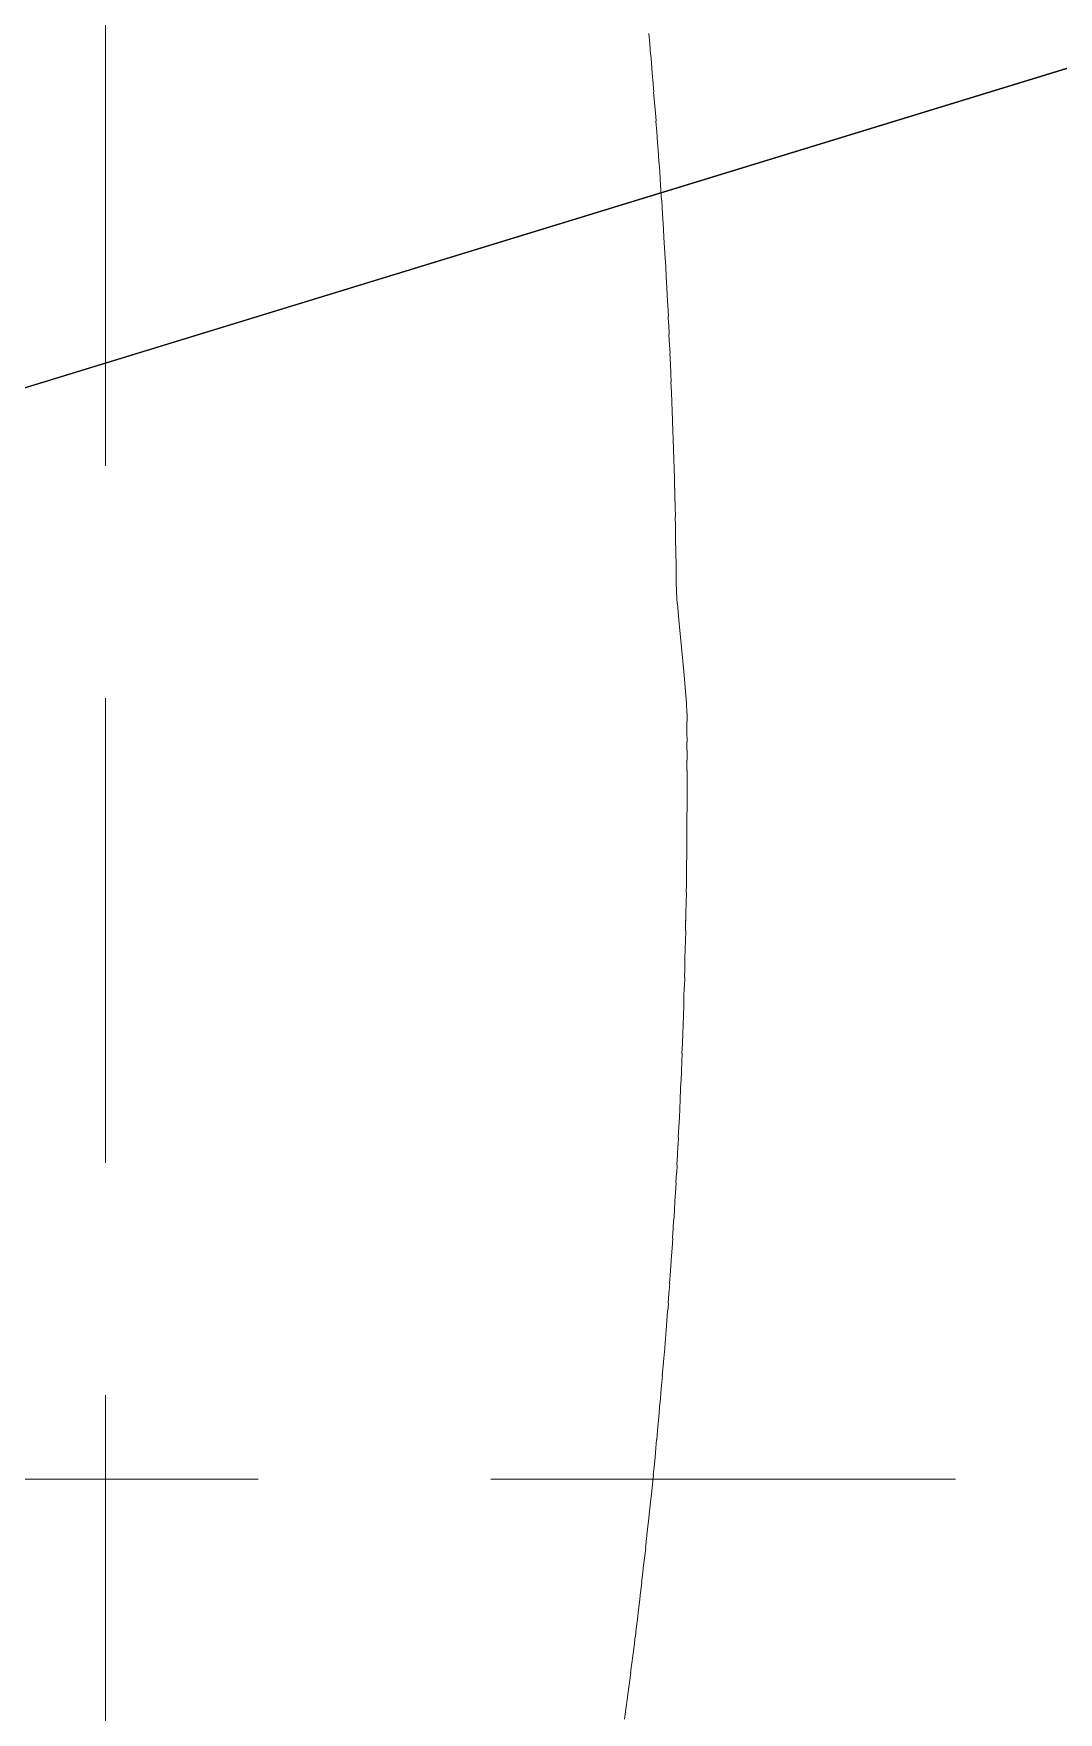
# Model space of a CAD drawing. Header units: feet. Extents: x -406 to 2003, y 7035 to 10885.
# Drawn here: x 736.59 to 765.26, y 9974.66 to 10021.62 of the extents above; entities that cross this region are included whole.
import ezdxf

# ---------------------------------------------------------------- set-up
doc = ezdxf.new("R2010")
doc.units = ezdxf.units.FT
doc.header["$LTSCALE"] = 40
doc.header["$MEASUREMENT"] = 0
doc.linetypes.add('HIDDEN', pattern=[0.375, 0.25, -0.125])
doc.layers.add('1 PROPOSED CONTOURS', color=35, linetype='Continuous', lineweight=0)
for name, color, linetype in [('GRID', 254, 'HIDDEN'), ('lots', 4, 'Continuous'), ('polys', 7, 'Continuous')]:
    doc.layers.add(name, color=color, linetype=linetype)

msp = doc.modelspace()

# ---------------------------------------------------------------- linework, layer by layer
at = {"layer": '1 PROPOSED CONTOURS', "color": 35, "extrusion": (0.996254, 0.086474, 0), "elevation": 1617.585}
msp.add_lwpolyline([(9918.602, 505), (9918.897, 505)], dxfattribs=at)
at = {"layer": '1 PROPOSED CONTOURS', "color": 35, "extrusion": (0.996313, 0.085789, 0), "elevation": 1610.767}
msp.add_lwpolyline([(9919.418, 505), (9919.712, 505)], dxfattribs=at)
at = {"layer": '1 PROPOSED CONTOURS', "color": 35, "elevation": 505}
for points in [[(753.872, 10020.801), (753.852, 10021.034)], [(753.896, 10020.509), (753.872, 10020.801)], [(753.92, 10020.216), (753.896, 10020.509)], [(754.046, 10018.584), (754.024, 10018.876)], [(754.063, 10018.352), (754.046, 10018.584)], [(754.104, 10017.77), (754.083, 10018.061)], [(754.158, 10016.957), (754.139, 10017.247)], [(754.24, 10015.624), (754.223, 10015.914)], [(754.257, 10015.334), (754.24, 10015.624)], [(754.302, 10014.525), (754.286, 10014.815)], [(754.314, 10014.295), (754.302, 10014.525)], [(754.329, 10014.006), (754.314, 10014.295)], [(754.404, 10012.393), (754.391, 10012.682)], [(754.416, 10012.105), (754.404, 10012.393)], [(754.425, 10011.877), (754.416, 10012.105)], [(754.447, 10011.301), (754.436, 10011.589)], [(754.465, 10010.786), (754.455, 10011.073)], [(754.475, 10010.499), (754.465, 10010.786)], [(754.483, 10010.271), (754.475, 10010.499)], [(754.522, 10008.897), (754.514, 10009.184)], [(754.545, 10007.872), (754.54, 10008.099)], [(754.573, 10005.996), (754.563, 10006.28)], [(754.715, 10004.444), (754.65, 10005.113)], [(754.856, 10002.891), (754.83, 10003.22)], [(754.864, 10002.09), (754.864, 10002.377)], [(754.87, 10000.777), (754.869, 10001.004)], [(754.865, 9999.183), (754.867, 9999.41)], [(754.86, 9998.615), (754.863, 9998.899)], [(754.863, 9998.899), (754.865, 9999.183)], [(754.851, 9997.821), (754.855, 9998.105)], [(754.835, 9996.804), (754.839, 9997.029)], [(754.818, 9996.014), (754.823, 9996.239)], [(754.783, 9994.662), (754.791, 9994.944)], [(754.767, 9994.158), (754.776, 9994.439)], [(754.751, 9993.653), (754.758, 9993.877)], [(754.69, 9992.087), (754.699, 9992.309)], [(754.678, 9991.808), (754.69, 9992.087)], [(754.642, 9991.027), (754.655, 9991.306)], [(754.655, 9991.306), (754.665, 9991.528)], [(754.588, 9989.97), (754.603, 9990.249)], [(754.515, 9988.696), (754.532, 9988.974)], [(754.467, 9987.922), (754.485, 9988.199)], [(754.397, 9986.874), (754.416, 9987.15)], [(754.342, 9986.104), (754.362, 9986.379)], [(754.222, 9984.569), (754.244, 9984.843)], [(754.139, 9983.586), (754.158, 9983.803)], [(754.158, 9983.803), (754.181, 9984.077)], [(754.115, 9983.313), (754.139, 9983.586)], [(754.045, 9982.55), (754.071, 9982.823)], [(754.02, 9982.278), (754.045, 9982.55)], [(753.973, 9981.79), (754, 9982.062)], [(753.926, 9981.302), (753.947, 9981.518)], [(753.655, 9978.763), (753.686, 9979.033)], [(753.569, 9978.011), (753.6, 9978.28)], [(753.446, 9976.992), (753.479, 9977.26)], [(753.386, 9976.511), (753.42, 9976.779)], [(753.326, 9976.031), (753.353, 9976.243)], [(753.353, 9976.243), (753.386, 9976.511)], [(753.117, 9974.47), (753.237, 9975.361)]]:
    msp.add_lwpolyline(points, dxfattribs=at)
at = {"layer": '1 PROPOSED CONTOURS', "color": 35, "extrusion": (0.996778, 0.080207, 0), "elevation": 1555.187}
msp.add_lwpolyline([(9927.23, 505), (9927.463, 505)], dxfattribs=at)
at = {"layer": '1 PROPOSED CONTOURS', "color": 35, "extrusion": (0.996908, 0.078574, 0), "elevation": 1538.915}
msp.add_lwpolyline([(9929.472, 505), (9929.765, 505)], dxfattribs=at)
at = {"layer": '1 PROPOSED CONTOURS', "color": 35, "extrusion": (0.996962, 0.077887, 0), "elevation": 1532.077}
msp.add_lwpolyline([(9930.237, 505), (9930.53, 505)], dxfattribs=at)
at = {"layer": '1 PROPOSED CONTOURS', "color": 35, "extrusion": (0.997089, 0.076252, 0), "elevation": 1515.792}
msp.add_lwpolyline([(9932.503, 505), (9932.735, 505)], dxfattribs=at)
at = {"layer": '1 PROPOSED CONTOURS', "color": 35, "extrusion": (0.997212, 0.074617, 0), "elevation": 1499.497}
msp.add_lwpolyline([(9934.683, 505), (9934.976, 505)], dxfattribs=at)
at = {"layer": '1 PROPOSED CONTOURS', "color": 35, "extrusion": (0.997501, 0.070655, 0), "elevation": 1460.024}
msp.add_lwpolyline([(9939.744, 505), (9940.036, 505)], dxfattribs=at)
at = {"layer": '1 PROPOSED CONTOURS', "color": 35, "extrusion": (0.997663, 0.068328, 0), "elevation": 1436.837}
msp.add_lwpolyline([(9942.599, 505), (9942.831, 505)], dxfattribs=at)
at = {"layer": '1 PROPOSED CONTOURS', "color": 35, "extrusion": (0.997774, 0.066689, 0), "elevation": 1420.497}
msp.add_lwpolyline([(9944.655, 505), (9944.946, 505)], dxfattribs=at)
at = {"layer": '1 PROPOSED CONTOURS', "color": 35, "extrusion": (0.997927, 0.064359, 0), "elevation": 1397.279}
msp.add_lwpolyline([(9947.421, 505), (9947.652, 505)], dxfattribs=at)
at = {"layer": '1 PROPOSED CONTOURS', "color": 35, "extrusion": (0.998031, 0.062718, 0), "elevation": 1380.916}
msp.add_lwpolyline([(9949.414, 505), (9949.706, 505)], dxfattribs=at)
at = {"layer": '1 PROPOSED CONTOURS', "color": 35, "extrusion": (0.998074, 0.062028, 0), "elevation": 1374.042}
msp.add_lwpolyline([(9950.075, 505), (9950.366, 505)], dxfattribs=at)
at = {"layer": '1 PROPOSED CONTOURS', "color": 35, "extrusion": (0.998175, 0.060386, 0), "elevation": 1357.667}
msp.add_lwpolyline([(9952.092, 505), (9952.323, 505)], dxfattribs=at)
at = {"layer": '1 PROPOSED CONTOURS', "color": 35, "extrusion": (0.998408, 0.056408, 0), "elevation": 1318.003}
msp.add_lwpolyline([(9956.611, 505), (9956.842, 505)], dxfattribs=at)
at = {"layer": '1 PROPOSED CONTOURS', "color": 35, "extrusion": (0.998499, 0.054763, 0), "elevation": 1301.598}
msp.add_lwpolyline([(9958.479, 505), (9958.769, 505)], dxfattribs=at)
at = {"layer": '1 PROPOSED CONTOURS', "color": 35, "extrusion": (0.998745, 0.050087, 0), "elevation": 1254.958}
msp.add_lwpolyline([(9963.365, 505), (9963.655, 505)], dxfattribs=at)
at = {"layer": '1 PROPOSED CONTOURS', "color": 35, "extrusion": (0.998826, 0.04844, 0), "elevation": 1238.519}
msp.add_lwpolyline([(9965.192, 505), (9965.422, 505)], dxfattribs=at)
at = {"layer": '1 PROPOSED CONTOURS', "color": 35, "extrusion": (0.998905, 0.046791, 0), "elevation": 1222.071}
msp.add_lwpolyline([(9966.934, 505), (9967.223, 505)], dxfattribs=at)
at = {"layer": '1 PROPOSED CONTOURS', "color": 35, "extrusion": (0.998937, 0.046099, 0), "elevation": 1215.161}
msp.add_lwpolyline([(9967.49, 505), (9967.779, 505)], dxfattribs=at)
at = {"layer": '1 PROPOSED CONTOURS', "color": 35, "extrusion": (0.999012, 0.044449, 0), "elevation": 1198.701}
msp.add_lwpolyline([(9969.253, 505), (9969.483, 505)], dxfattribs=at)
at = {"layer": '1 PROPOSED CONTOURS', "color": 35, "extrusion": (0.999247, 0.038803, 0), "elevation": 1142.343}
msp.add_lwpolyline([(9974.775, 505), (9975.063, 505)], dxfattribs=at)
at = {"layer": '1 PROPOSED CONTOURS', "color": 35, "extrusion": (0.999335, 0.036456, 0), "elevation": 1118.914}
msp.add_lwpolyline([(9976.914, 505), (9977.143, 505)], dxfattribs=at)
at = {"layer": '1 PROPOSED CONTOURS', "color": 35, "extrusion": (0.999526, 0.030798, 0), "elevation": 1062.417}
msp.add_lwpolyline([(9981.999, 505), (9982.286, 505)], dxfattribs=at)
at = {"layer": '1 PROPOSED CONTOURS', "color": 35, "extrusion": (0.999547, 0.030102, 0), "elevation": 1055.472}
msp.add_lwpolyline([(9982.449, 505), (9982.736, 505)], dxfattribs=at)
at = {"layer": '1 PROPOSED CONTOURS', "color": 35, "extrusion": (0.999595, 0.028446, 0), "elevation": 1038.931}
msp.add_lwpolyline([(9983.957, 505), (9984.184, 505)], dxfattribs=at)
at = {"layer": '1 PROPOSED CONTOURS', "color": 35, "extrusion": (0.999641, 0.026789, 0), "elevation": 1022.382}
msp.add_lwpolyline([(9985.379, 505), (9985.665, 505)], dxfattribs=at)
at = {"layer": '1 PROPOSED CONTOURS', "color": 35, "extrusion": (0.999701, 0.024435, 0), "elevation": 998.868}
msp.add_lwpolyline([(9987.245, 505), (9987.472, 505)], dxfattribs=at)
at = {"layer": '1 PROPOSED CONTOURS', "color": 35, "extrusion": (0.999741, 0.022777, 0), "elevation": 982.299}
msp.add_lwpolyline([(9988.602, 505), (9988.888, 505)], dxfattribs=at)
at = {"layer": '1 PROPOSED CONTOURS', "color": 35, "extrusion": (0.999756, 0.02208, 0), "elevation": 975.337}
msp.add_lwpolyline([(9988.999, 505), (9989.284, 505)], dxfattribs=at)
at = {"layer": '1 PROPOSED CONTOURS', "color": 35, "extrusion": (0.999824, 0.018761, 0), "elevation": 942.169}
msp.add_lwpolyline([(9991.669, 505), (9991.955, 505)], dxfattribs=at)
at = {"layer": '1 PROPOSED CONTOURS', "color": 35, "extrusion": (0.999837, 0.018064, 0), "elevation": 935.199}
msp.add_lwpolyline([(9992.039, 505), (9992.324, 505)], dxfattribs=at)
at = {"layer": '1 PROPOSED CONTOURS', "color": 35, "extrusion": (0.999865, 0.016403, 0), "elevation": 918.6}
msp.add_lwpolyline([(9993.352, 505), (9993.579, 505)], dxfattribs=at)
at = {"layer": '1 PROPOSED CONTOURS', "color": 35, "extrusion": (0.999891, 0.014741, 0), "elevation": 901.992}
msp.add_lwpolyline([(9994.58, 505), (9994.865, 505)], dxfattribs=at)
at = {"layer": '1 PROPOSED CONTOURS', "color": 35, "extrusion": (0.999996, 0.002686, 0), "elevation": 781.437}
msp.add_lwpolyline([(10004.443, 505), (10004.728, 505)], dxfattribs=at)
at = {"layer": '1 PROPOSED CONTOURS', "color": 35, "extrusion": (0.999998, -0.001924, 0), "elevation": 735.314}
msp.add_lwpolyline([(10007.713, 505), (10007.939, 505)], dxfattribs=at)
at = {"layer": '1 PROPOSED CONTOURS', "color": 35, "extrusion": (0.996857, 0.079227, 0), "elevation": 1544.944}
msp.add_lwpolyline([(9914.432, 505), (9914.76, 505)], dxfattribs=at)
at = {"layer": '1 PROPOSED CONTOURS', "color": 35, "extrusion": (0.995732, 0.092295, 0), "elevation": 1674.85}
msp.add_lwpolyline([(9892.758, 505), (9893.315, 505)], dxfattribs=at)
at = {"layer": '1 PROPOSED CONTOURS', "color": 35, "extrusion": (0.995441, 0.095378, 0), "elevation": 1705.48}
msp.add_lwpolyline([(9886.18, 505), (9886.852, 505)], dxfattribs=at)
at = {"layer": '1 PROPOSED CONTOURS', "color": 35, "extrusion": (0.995756, 0.09203, 0), "elevation": 1672.221}
msp.add_lwpolyline([(9891.302, 505), (9891.86, 505)], dxfattribs=at)
at = {"layer": '1 PROPOSED CONTOURS', "color": 35, "extrusion": (0.999469, 0.032586, 0), "elevation": 1080.405}
msp.add_lwpolyline([(9972.695, 505), (9972.982, 505)], dxfattribs=at)
at = {"layer": '1 PROPOSED CONTOURS', "color": 35, "extrusion": (-0.999993, 0.003699, 0), "elevation": -717.865}
msp.add_lwpolyline([(-10005.1, 505), (-10005.328, 505)], dxfattribs=at)
at = {"layer": '1 PROPOSED CONTOURS', "color": 35, "extrusion": (0.999973, 0.007353, 0), "elevation": 828.393}
msp.add_lwpolyline([(9995.982, 505), (9996.269, 505)], dxfattribs=at)
at = {"layer": '1 PROPOSED CONTOURS', "color": 35, "extrusion": (0.999984, 0.005715, 0), "elevation": 812.011}
msp.add_lwpolyline([(9997.099, 505), (9997.326, 505)], dxfattribs=at)
at = {"layer": '1 PROPOSED CONTOURS', "color": 35, "extrusion": (0.999992, 0.004075, 0), "elevation": 795.62}
msp.add_lwpolyline([(9998.131, 505), (9998.417, 505)], dxfattribs=at)
at = {"layer": '1 PROPOSED CONTOURS', "color": 35, "extrusion": (0.999994, 0.003387, 0), "elevation": 788.733}
msp.add_lwpolyline([(9998.39, 505), (9998.676, 505)], dxfattribs=at)
at = {"layer": '1 PROPOSED CONTOURS', "color": 35, "extrusion": (-1, -0.000105412, 0), "elevation": -755.924}
msp.add_lwpolyline([(-10000.412, 505), (-10000.697, 505)], dxfattribs=at)
at = {"layer": '1 PROPOSED CONTOURS', "color": 35, "extrusion": (1, -0.00058399, 0), "elevation": 749.029}
msp.add_lwpolyline([(10000.645, 505), (10000.931, 505)], dxfattribs=at)
at = {"layer": '1 PROPOSED CONTOURS', "color": 35, "extrusion": (-0.999998, 0.002226, 0), "elevation": -732.61}
msp.add_lwpolyline([(-10001.635, 505), (-10001.861, 505)], dxfattribs=at)
at = {"layer": '1 PROPOSED CONTOURS', "color": 35, "extrusion": (0.999993, -0.003868, 0), "elevation": 716.183}
msp.add_lwpolyline([(10002.54, 505), (10002.824, 505)], dxfattribs=at)
at = {"layer": '1 PROPOSED CONTOURS', "color": 35, "extrusion": (0.99999, -0.004558, 0), "elevation": 709.281}
msp.add_lwpolyline([(10002.746, 505), (10003.031, 505)], dxfattribs=at)
at = {"layer": '1 PROPOSED CONTOURS', "color": 35, "extrusion": (0.99993, -0.011825, 0), "elevation": 636.574}
msp.add_lwpolyline([(10006.332, 505), (10006.616, 505)], dxfattribs=at)
at = {"layer": '1 PROPOSED CONTOURS', "color": 35, "extrusion": (0.999948, -0.01018, 0), "elevation": 653.036}
msp.add_lwpolyline([(10005.555, 505), (10005.781, 505)], dxfattribs=at)
at = {"layer": '1 PROPOSED CONTOURS', "color": 35, "extrusion": (0.999875, -0.015809, 0), "elevation": 596.706}
msp.add_lwpolyline([(10007.996, 505), (10008.28, 505)], dxfattribs=at)
at = {"layer": '1 PROPOSED CONTOURS', "color": 35, "extrusion": (0.9999, -0.014162, 0), "elevation": 613.185}
msp.add_lwpolyline([(10007.284, 505), (10007.509, 505)], dxfattribs=at)
at = {"layer": '1 PROPOSED CONTOURS', "color": 35, "extrusion": (-0.999864, 0.0165, 0), "elevation": -589.782}
msp.add_lwpolyline([(-10008.123, 505), (-10008.407, 505)], dxfattribs=at)
at = {"layer": '1 PROPOSED CONTOURS', "color": 35, "extrusion": (0.99979, -0.020488, 0), "elevation": 549.865}
msp.add_lwpolyline([(10009.605, 505), (10009.888, 505)], dxfattribs=at)
at = {"layer": '1 PROPOSED CONTOURS', "color": 35, "extrusion": (0.999804, -0.019795, 0), "elevation": 556.796}
msp.add_lwpolyline([(10009.505, 505), (10009.788, 505)], dxfattribs=at)
at = {"layer": '1 PROPOSED CONTOURS', "color": 35, "extrusion": (0.999717, -0.023785, 0), "elevation": 516.846}
msp.add_lwpolyline([(10010.858, 505), (10011.14, 505)], dxfattribs=at)
at = {"layer": '1 PROPOSED CONTOURS', "color": 35, "extrusion": (0.9997, -0.024478, 0), "elevation": 509.908}
msp.add_lwpolyline([(10010.931, 505), (10011.213, 505)], dxfattribs=at)
at = {"layer": '1 PROPOSED CONTOURS', "color": 35, "extrusion": (-0.999614, 0.027779, 0), "elevation": -476.855}
msp.add_lwpolyline([(-10012.054, 505), (-10012.336, 505)], dxfattribs=at)
at = {"layer": '1 PROPOSED CONTOURS', "color": 35, "extrusion": (0.999659, -0.026128, 0), "elevation": 493.385}
msp.add_lwpolyline([(10011.535, 505), (10011.759, 505)], dxfattribs=at)
at = {"layer": '1 PROPOSED CONTOURS', "color": 35, "extrusion": (0.999546, -0.030123, 0), "elevation": 453.371}
msp.add_lwpolyline([(10012.64, 505), (10012.863, 505)], dxfattribs=at)
at = {"layer": '1 PROPOSED CONTOURS', "color": 35, "extrusion": (0.999473, -0.032469, 0), "elevation": 429.873}
msp.add_lwpolyline([(10013.113, 505), (10013.395, 505)], dxfattribs=at)
at = {"layer": '1 PROPOSED CONTOURS', "color": 35, "extrusion": (0.99936, -0.035774, 0), "elevation": 396.756}
msp.add_lwpolyline([(10013.976, 505), (10014.257, 505)], dxfattribs=at)
at = {"layer": '1 PROPOSED CONTOURS', "color": 35, "extrusion": (0.999335, -0.036468, 0), "elevation": 389.798}
msp.add_lwpolyline([(10013.969, 505), (10014.249, 505)], dxfattribs=at)
at = {"layer": '1 PROPOSED CONTOURS', "color": 35, "extrusion": (0.999209, -0.039776, 0), "elevation": 356.649}
msp.add_lwpolyline([(10014.701, 505), (10014.981, 505)], dxfattribs=at)
at = {"layer": '1 PROPOSED CONTOURS', "color": 35, "extrusion": (-0.999273, 0.038122, 0), "elevation": -373.227}
msp.add_lwpolyline([(-10014.377, 505), (-10014.6, 505)], dxfattribs=at)
at = {"layer": '1 PROPOSED CONTOURS', "color": 35, "extrusion": (0.999181, -0.040471, 0), "elevation": 349.684}
msp.add_lwpolyline([(10014.666, 505), (10014.947, 505)], dxfattribs=at)
at = {"layer": '1 PROPOSED CONTOURS', "color": 35, "extrusion": (0.99901, -0.044476, 0), "elevation": 309.533}
msp.add_lwpolyline([(10015.206, 505), (10015.485, 505)], dxfattribs=at)
at = {"layer": '1 PROPOSED CONTOURS', "color": 35, "extrusion": (0.998824, -0.048484, 0), "elevation": 269.344}
msp.add_lwpolyline([(10015.587, 505), (10015.866, 505)], dxfattribs=at)
at = {"layer": '1 PROPOSED CONTOURS', "color": 35, "extrusion": (-0.998658, 0.051799, 0), "elevation": -236.104}
msp.add_lwpolyline([(-10015.925, 505), (-10016.204, 505)], dxfattribs=at)
at = {"layer": '1 PROPOSED CONTOURS', "color": 35, "extrusion": (0.998742, -0.050142, 0), "elevation": 252.728}
msp.add_lwpolyline([(10015.798, 505), (10016.02, 505)], dxfattribs=at)
at = {"layer": '1 PROPOSED CONTOURS', "color": 35, "extrusion": (0.998533, -0.054154, 0), "elevation": 212.488}
msp.add_lwpolyline([(10015.954, 505), (10016.175, 505)], dxfattribs=at)
at = {"layer": '1 PROPOSED CONTOURS', "color": 35, "extrusion": (0.998402, -0.056509, 0), "elevation": 188.86}
msp.add_lwpolyline([(10015.871, 505), (10016.149, 505)], dxfattribs=at)
at = {"layer": '1 PROPOSED CONTOURS', "color": 35, "extrusion": (0.998441, -0.055812, 0), "elevation": 195.85}
msp.add_lwpolyline([(10016.015, 505), (10016.293, 505)], dxfattribs=at)
at = {"layer": '1 PROPOSED CONTOURS', "color": 35, "extrusion": (0.998307, -0.058168, 0), "elevation": 172.214}
msp.add_lwpolyline([(10015.95, 505), (10016.171, 505)], dxfattribs=at)
at = {"layer": '1 PROPOSED CONTOURS', "color": 35, "extrusion": (-0.998167, 0.060525, 0), "elevation": -148.565}
msp.add_lwpolyline([(-10015.773, 505), (-10016.051, 505)], dxfattribs=at)
at = {"layer": '1 PROPOSED CONTOURS', "color": 35, "extrusion": (0.998065, -0.062185, 0), "elevation": 131.905}
msp.add_lwpolyline([(10015.786, 505), (10016.006, 505)], dxfattribs=at)
at = {"layer": '1 PROPOSED CONTOURS', "color": 35, "extrusion": (0.997806, -0.066205, 0), "elevation": 91.562}
msp.add_lwpolyline([(10015.462, 505), (10015.682, 505)], dxfattribs=at)
at = {"layer": '1 PROPOSED CONTOURS', "color": 35, "extrusion": (-0.997915, 0.064544, 0), "elevation": -108.236}
msp.add_lwpolyline([(-10015.515, 505), (-10015.792, 505)], dxfattribs=at)
at = {"layer": '1 PROPOSED CONTOURS', "color": 35, "extrusion": (0.997694, -0.067867, 0), "elevation": 74.881}
msp.add_lwpolyline([(10015.323, 505), (10015.6, 505)], dxfattribs=at)
at = {"layer": '1 PROPOSED CONTOURS', "color": 35, "extrusion": (-0.997413, 0.07189, 0), "elevation": -34.491}
msp.add_lwpolyline([(-10014.771, 505), (-10015.048, 505)], dxfattribs=at)
at = {"layer": '1 PROPOSED CONTOURS', "color": 35, "extrusion": (0.997531, -0.070227, 0), "elevation": 51.185}
msp.add_lwpolyline([(10014.976, 505), (10015.196, 505)], dxfattribs=at)
at = {"layer": '1 PROPOSED CONTOURS', "color": 35, "extrusion": (-0.99724, 0.074252, 0), "elevation": -10.776}
msp.add_lwpolyline([(-10014.33, 505), (-10014.549, 505)], dxfattribs=at)
at = {"layer": '1 PROPOSED CONTOURS', "color": 35, "extrusion": (0.997114, -0.075915, 0), "elevation": -5.932}
msp.add_lwpolyline([(10014.058, 505), (10014.334, 505)], dxfattribs=at)
at = {"layer": '1 PROPOSED CONTOURS', "color": 35, "extrusion": (-0.996932, 0.078278, 0), "elevation": 29.665}
msp.add_lwpolyline([(-10013.521, 505), (-10013.74, 505)], dxfattribs=at)
at = {"layer": '1 PROPOSED CONTOURS', "color": 35, "extrusion": (0.997061, -0.076614, 0), "elevation": -12.95}
msp.add_lwpolyline([(10013.776, 505), (10014.051, 505)], dxfattribs=at)
at = {"layer": '1 PROPOSED CONTOURS', "color": 35, "extrusion": (0.996799, -0.079943, 0), "elevation": -46.386}
msp.add_lwpolyline([(10013.182, 505), (10013.458, 505)], dxfattribs=at)
at = {"layer": '1 PROPOSED CONTOURS', "color": 35, "extrusion": (-0.996468, 0.083972, 0), "elevation": 86.871}
msp.add_lwpolyline([(-10012.145, 505), (-10012.419, 505)], dxfattribs=at)
at = {"layer": '1 PROPOSED CONTOURS', "color": 35, "extrusion": (0.996607, -0.082307, 0), "elevation": -70.137}
msp.add_lwpolyline([(10012.55, 505), (10012.769, 505)], dxfattribs=at)
at = {"layer": '1 PROPOSED CONTOURS', "color": 35, "extrusion": (0.996058, -0.088704, 0), "elevation": -134.421}
msp.add_lwpolyline([(10010.578, 505), (10010.852, 505)], dxfattribs=at)
at = {"layer": '1 PROPOSED CONTOURS', "color": 35, "extrusion": (-0.995908, 0.090371, 0), "elevation": 151.173}
msp.add_lwpolyline([(-10010.121, 505), (-10010.339, 505)], dxfattribs=at)
at = {"layer": '1 PROPOSED CONTOURS', "color": 35, "extrusion": (-0.995534, 0.094406, 0), "elevation": 191.735}
msp.add_lwpolyline([(-10008.662, 505), (-10008.879, 505)], dxfattribs=at)
at = {"layer": '1 PROPOSED CONTOURS', "color": 35, "extrusion": (-0.995306, 0.096775, 0), "elevation": 215.55}
msp.add_lwpolyline([(-10007.631, 505), (-10007.904, 505)], dxfattribs=at)
at = {"layer": '1 PROPOSED CONTOURS', "color": 35, "extrusion": (0.994905, -0.100813, 0), "elevation": -256.157}
msp.add_lwpolyline([(10005.911, 505), (10006.184, 505)], dxfattribs=at)
at = {"layer": '1 PROPOSED CONTOURS', "color": 35, "extrusion": (0.994976, -0.100112, 0), "elevation": -249.107}
msp.add_lwpolyline([(10006.362, 505), (10006.635, 505)], dxfattribs=at)
at = {"layer": '1 PROPOSED CONTOURS', "color": 35, "extrusion": (0.994561, -0.104151, 0), "elevation": -289.737}
msp.add_lwpolyline([(10004.506, 505), (10004.779, 505)], dxfattribs=at)
at = {"layer": '1 PROPOSED CONTOURS', "color": 35, "extrusion": (0.994735, -0.102482, 0), "elevation": -272.944}
msp.add_lwpolyline([(10005.251, 505), (10005.467, 505)], dxfattribs=at)
at = {"layer": '1 PROPOSED CONTOURS', "color": 35, "extrusion": (-0.99431, 0.106522, 0), "elevation": 313.59}
msp.add_lwpolyline([(-10003.299, 505), (-10003.515, 505)], dxfattribs=at)
at = {"layer": '1 PROPOSED CONTOURS', "color": 35, "extrusion": (0.994488, -0.104852, 0), "elevation": -296.791}
msp.add_lwpolyline([(10004.027, 505), (10004.299, 505)], dxfattribs=at)
at = {"layer": '1 PROPOSED CONTOURS', "color": 35, "extrusion": (-0.994053, 0.108894, 0), "elevation": 337.453}
msp.add_lwpolyline([(-10001.979, 505), (-10002.25, 505)], dxfattribs=at)
at = {"layer": '1 PROPOSED CONTOURS', "color": 35, "extrusion": (0.99413, -0.108192, 0), "elevation": -330.394}
msp.add_lwpolyline([(10002.486, 505), (10002.758, 505)], dxfattribs=at)
at = {"layer": '1 PROPOSED CONTOURS', "color": 35, "extrusion": (-0.993869, 0.110565, 0), "elevation": 354.262}
msp.add_lwpolyline([(-10001.182, 505), (-10001.397, 505)], dxfattribs=at)
at = {"layer": '1 PROPOSED CONTOURS', "color": 35, "extrusion": (-0.993602, 0.112937, 0), "elevation": 378.14}
msp.add_lwpolyline([(-9999.765, 505), (-10000.036, 505)], dxfattribs=at)
at = {"layer": '1 PROPOSED CONTOURS', "color": 35, "extrusion": (0.993411, -0.114608, 0), "elevation": -394.96}
msp.add_lwpolyline([(9998.899, 505), (9999.114, 505)], dxfattribs=at)
at = {"layer": '1 PROPOSED CONTOURS', "color": 35, "extrusion": (0.992936, -0.118654, 0), "elevation": -435.683}
msp.add_lwpolyline([(9996.451, 505), (9996.666, 505)], dxfattribs=at)
at = {"layer": '1 PROPOSED CONTOURS', "color": 35, "extrusion": (0.993134, -0.116982, 0), "elevation": -418.852}
msp.add_lwpolyline([(9997.385, 505), (9997.656, 505)], dxfattribs=at)
at = {"layer": '1 PROPOSED CONTOURS', "color": 35, "extrusion": (-0.992734, 0.120326, 0), "elevation": 452.518}
msp.add_lwpolyline([(-9995.433, 505), (-9995.703, 505)], dxfattribs=at)
at = {"layer": '1 PROPOSED CONTOURS', "color": 35, "extrusion": (0.992444, -0.122701, 0), "elevation": -476.43}
msp.add_lwpolyline([(9993.836, 505), (9994.051, 505)], dxfattribs=at)
at = {"layer": '1 PROPOSED CONTOURS', "color": 35, "extrusion": (0.991111, -0.133034, 0), "elevation": -580.519}
msp.add_lwpolyline([(9986.901, 505), (9987.307, 505)], dxfattribs=at)
at = {"layer": '1 PROPOSED CONTOURS', "color": 35, "extrusion": (0.991614, -0.129238, 0), "elevation": -542.275}
msp.add_lwpolyline([(9989.457, 505), (9989.726, 505)], dxfattribs=at)
at = {"layer": 'GRID', "color": 252, "linetype": 'HIDDEN', "lineweight": 0, "ltscale": 1.3}
for p, q in [((738.603, 7338.031), (738.603, 10822.138)), ((-342.624, 9981.183), (1939.967, 9981.183))]:
    msp.add_line(p, q, dxfattribs=at)
at = {"layer": 'lots', "color": 7, "linetype": 'Continuous'}
msp.add_line((389.433, 9905.343), (867.257, 10051.852), dxfattribs=at)
msp.add_line((389.433, 9905.343), (867.257, 10051.852), dxfattribs=at)
at = {"layer": 'polys', "color": 7, "linetype": 'Continuous'}
for points in [[(868.477, 10304.568), (379.447, 9924.568, -0.091017), (389.433, 9905.343), (867.257, 10051.852)], [(867.257, 10051.852), (389.433, 9905.343, -0.32337), (366.798, 9838.827), (871.917, 9839.328), (866.878, 9973.433)]]:
    msp.add_lwpolyline(points, format="xyb", close=True, dxfattribs=at)

doc.saveas('drawing.dxf')
